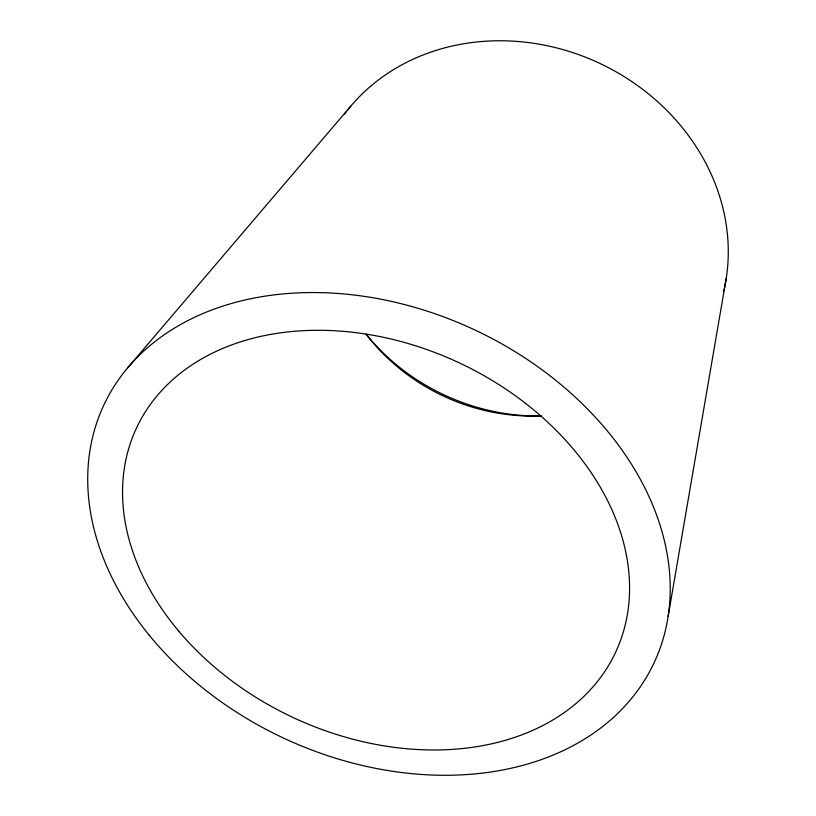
<?xml version="1.0" encoding="UTF-8"?>
<svg xmlns="http://www.w3.org/2000/svg" width="816" height="816" viewBox="0 0 816 816"><rect width="100%" height="100%" fill="white"/><g stroke="black" fill="none" stroke-linecap="round" stroke-linejoin="round"><path stroke-width="1.22" d="M668.12 616.437L726.209 278.48M127.786 367.72L350.737 106.202M344.454 114.118A212.762 187.833 25.1 0 1 345.974 112.108M347.534 110.119A212.762 187.833 25.1 0 1 601.606 64.24A212.762 187.833 25.1 0 1 723.782 290.904M540.804 415.987A199.991 176.48 25.1 0 1 366.486 334.713M541.253 415.844A187.966 164.924 25.1 0 1 366.098 334.06M148.981 634.909A303.807 225.359 25.1 0 0 648.72 673.271A303.807 225.359 25.1 0 0 339.211 293.566A303.807 225.359 25.1 0 0 148.981 634.909M178.52 630.86A264.496 195.82 25.1 0 0 612.439 658.634A264.496 195.82 25.1 0 0 337.222 330.898A264.496 195.82 25.1 0 0 178.52 630.86"/></g></svg>
